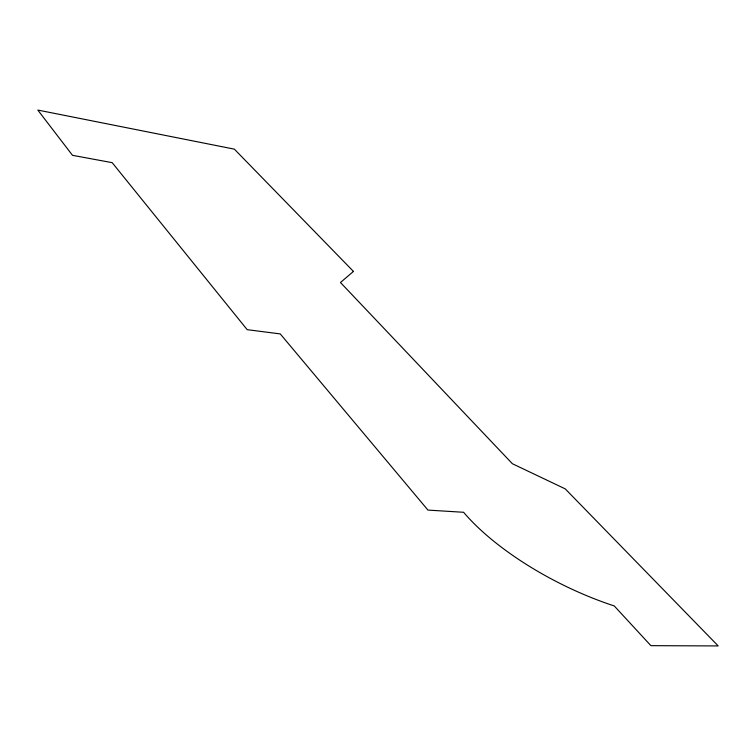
<?xml version="1.0" encoding="UTF-8"?>
<svg xmlns="http://www.w3.org/2000/svg" width="756" height="756" viewBox="0 0 756 756"><rect width="100%" height="100%" fill="white"/><g stroke="black" fill="none" stroke-linecap="round" stroke-linejoin="round"><path stroke-width="1.13" d="M353.449 271.423L340.474 282.508L512.36 463.711L565.233 488.877L718.2 645.936L650.897 645.662L614.241 605.934A160.622 62.464 26.7 0 1 463.598 512.284L427.953 510.092L280.259 333.916L247.184 329.673L112.181 162.663L72.5 155.33L37.8 110.064L234.36 149.149L353.449 271.423"/></g></svg>
